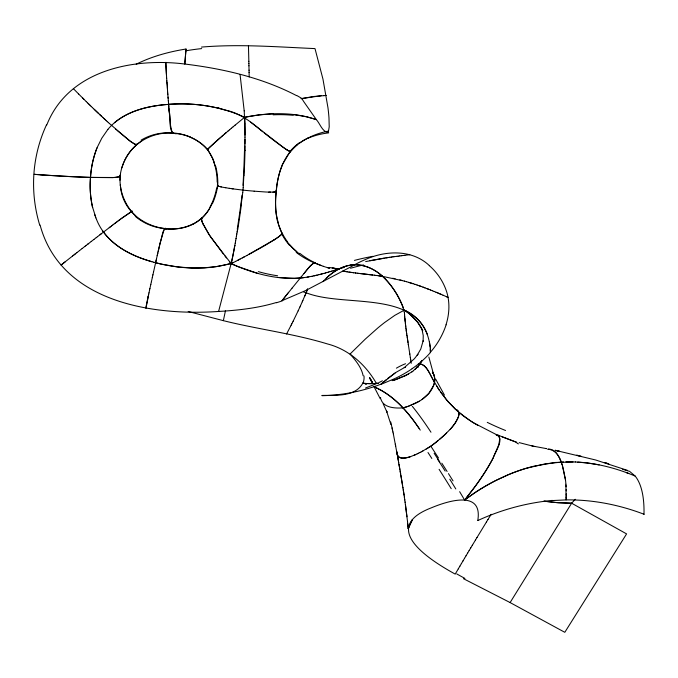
<?xml version="1.0" encoding="UTF-8"?>
<svg xmlns="http://www.w3.org/2000/svg" width="678" height="678" viewBox="0 0 678 678"><rect width="100%" height="100%" fill="white"/><g stroke="black" fill="none" stroke-linecap="round" stroke-linejoin="round"><path stroke-width="1.02" d="M244.987 137.185L244.995 134.829M552.375 500.559L566.054 499.898L565.935 484.228M244.987 137.049L244.919 143.956M477.804 520.34C482.897 489.516 447.327 501.135 431.242 507.864C378.773 528.086 430.199 560.308 455.209 574.105L458.328 568.808M119.981 180.272L120.514 173.365M244.978 139.27L244.783 150.753M566.223 495.262L566.249 493.787M244.885 145.965L244.792 150.457M566.13 498.322L566.181 496.779M243.843 175.839L243.19 187.696M243.19 187.662L242.741 192.552M397.198 452.243L398.249 460.286M120.345 174.492C118.472 189.662 124.727 205.392 135.659 215.901M242.741 192.518L241.215 204.29M237.131 231.944L237.546 229.376M236.766 234.207L237.181 231.664M236.393 236.469L236.808 233.944M217.646 185.136L216.985 188.272M236.012 238.724L236.427 236.232M235.622 240.987L236.046 238.529M120.506 173.399C122.752 160.347 130.608 148.329 141.583 140.939M235.224 243.241L235.647 240.817M234.817 245.504L235.249 243.105M234.419 247.69L234.834 245.402M148.372 295.803L148.067 297.269L148.685 294.311M148.677 294.345L148.991 292.854M225.427 310.88L223.359 320.652C257.877 329.271 293.421 333.568 327.491 343.949C348.534 349.356 365.476 364.459 376.171 383.002M148.982 292.904L149.601 289.981M231.69 261.394L232.647 256.826A85.699 10.348 -82.4 0 0 234.808 245.444M149.584 290.057L149.906 288.557M149.889 288.642L150.821 284.353M150.796 284.472L151.423 281.582M151.397 281.726L152.33 277.488M152.889 274.946L153.533 272.09M156.576 258.462L153.491 272.251M152.296 277.649L152.931 274.776M156.254 259.886L155.618 262.733L161.949 264.276L177.848 266.963L192.213 267.996L204.349 267.802L216.545 266.573L231.19 263.683L235.681 261.369M156.516 258.708L157.415 254.708M157.516 254.267L157.83 252.894M157.203 255.657L160.237 242.639M158.135 251.538L159.949 243.834M160.076 243.292L160.813 240.351M160.364 242.105C161.805 239.843 162.542 227.113 166.203 228.876M160.949 239.809L163.974 230.105A49.248 5.492 -84.3 0 1 164.712 228.74A35.129 3.924 -84.4 0 1 165.339 228.206L166.093 228.706M40.095 225.054C60.647 301.439 150.991 316.177 218.587 311.456L231.69 261.403A85.038 10.323 -82.4 0 0 234.427 247.758M446.005 324.804C449.582 313.643 450.099 301.286 446.107 290.159A59.486 58.723 -18.1 0 0 429.31 265.657M121.803 167.797L123.362 163.449M280.582 169.703L282.955 163.644A56.045 50.986 84.1 0 1 288.447 154.092L290.43 151.618A29.612 1.237 39.2 0 0 290.057 151.067M362.789 383.24A76.817 74.055 31.2 0 0 378.646 383.197L374.722 383.511A73.563 70.953 31.4 0 1 362.789 383.223C355.111 397.181 335.652 395.113 322.025 395.452M307.558 289.116L305.583 294.032M430.233 347.924C423.962 287.43 345.907 308.626 306.1 292.752L302.829 300.507M92.606 207.595A99.708 98.581 37.6 0 1 90.505 177.407A99.827 98.581 31.7 0 1 96.996 147.872L101.776 138.236L107.887 129.396M304.49 296.625L305.041 295.337M217.443 185.323L217.74 185.874M302.252 301.803L302.846 300.456M302.278 301.752L300.515 305.693M123.777 162.457C131.778 142.516 153.77 130.701 174.831 133.38M299.947 306.948L300.54 305.651M299.922 306.99L298.134 310.863M275.531 190.942L276.192 191.56A86.225 79.394 89.1 0 0 276.234 213.968L278.573 224.655L282.218 233.851L278.819 236.707A56.291 3.873 -27.4 0 1 274.497 239.639L246.648 255.614M283.014 163.601L290.26 151.321A29.883 1.254 39.2 0 0 289.972 150.957M298.125 310.888L293.108 321.262M212.061 203.561C193.976 246.241 124.888 231.529 120.574 187.136M46.79 124.938C68.029 71.232 130.718 57.944 182.348 63.74C221.638 68.342 261.301 77.25 296.583 95.64M292.464 322.55L293.125 321.219M291.811 323.838L292.481 322.499M291.167 325.118L291.837 323.787M290.515 326.398L291.193 325.067M290.54 326.347L286.565 333.991M422.004 360.484L418.911 365.332L413.402 370.747M421.987 360.577L418.868 365.366L414.877 369.518M458.294 568.859L459.879 566.172M459.845 566.232L461.43 563.537M461.387 563.613L462.989 560.918M462.938 561.003L464.54 558.299M464.489 558.384L466.1 555.68M466.04 555.774L467.65 553.079M467.6 553.163L469.21 550.468M469.151 550.561L470.761 547.875M470.71 547.96L472.32 545.282M472.269 545.358L475.439 540.103M475.405 540.154L476.998 537.518M476.965 537.561L486.423 522.026M486.406 522.052L487.999 519.45M487.982 519.484L491.177 514.288M463.472 578.69L510.11 602.564L571.63 503.22L575.291 499.279M207.714 149.44L212.629 158.508L215.358 166.271M292.015 288.201L284.565 297.447A164.101 24.128 -63.1 0 0 282.116 300.651L305.592 290.582L351.704 266.42A112.217 109.963 -17.5 0 1 365.315 259.564C385.706 250.343 412.139 249.309 429.369 265.59M459.65 491.694L464.6 500.017L474.668 487.075A92.259 23.925 -48.1 0 0 487.787 467.583L489.152 465.269A97.056 25.094 -48.2 0 0 492.898 458.506L498.839 444.624L499.754 438.819L498.906 435.912L473.329 422.716L464.015 416.453L456.54 410.326M466.735 497.381L468.812 494.754A93.556 24.239 -48.2 0 0 493.135 458.04C494.804 452.497 505.305 438.064 496.347 434.971M303.956 273.514L292.006 288.209M277.471 277.429L294.362 278.344L300.396 277.98L301.549 276.548M303.846 273.649L308.422 268.047M286.921 294.455L287.506 293.727M304.422 272.937L308.939 267.446M288.082 293.015L288.65 292.311M208.129 148.914L207.544 149.897A44.053 42.943 -78.8 0 1 213.646 160.779M107.887 129.413C122.176 112.184 145.338 106.336 166.729 104.48M308.812 267.598L309.448 266.869M120.387 176.543L112.76 177.653L90.42 177.424M131.108 212.57L132.134 211.155L122.701 217.536M309.321 267.005L310.414 265.793M131.363 212.299L132.134 211.155L120.625 219.079M450.167 429.437L455.599 422.538L458.447 416.673A39.46 12.45 -36.9 0 0 458.667 412.207L457.803 410.699A38.273 12.077 -36.9 0 0 455.65 409.444M309.829 266.446L313.27 263.174L314.956 263.081A27.764 4.17 -64.1 0 0 314.397 262.75L310.795 265.403M323.787 280.768L322.991 281.641C330.567 273.209 340.619 266.123 352.162 264.937A73.275 49.587 85.2 0 1 382.655 276.387L404.359 281.09M217.443 185.34L217.528 182.17M209.485 147.49L223.054 135.295M422.809 450.972L430.852 446.183A55.647 17.323 -37 0 0 435.352 442.785L443.963 435.556L451.251 428.216A32.391 10.246 -36.9 0 0 454.074 424.742L457.362 419.377A38.282 12.077 -36.9 0 0 458.913 414.165M209.748 147.228L216.146 141.295A39.909 1.398 -39.2 0 1 220.087 137.846M326.245 278.26C333.059 271.649 341.602 266.318 351.153 265.047M446.607 433.064L439.776 439.2M412.173 368.713A125.354 124.591 0.2 0 1 394.571 378.688L380.621 384.519L395.003 373.044M380.621 384.519L386.545 379.392M221.138 136.939L226.266 132.557M224.316 134.219L227.944 131.142M227.723 131.329L229.673 129.684M229.503 129.837L231.444 128.201M231.317 128.312L233.249 126.693M233.164 126.761L235.088 125.159M235.046 125.201L244.614 117.286C268.208 112.514 293.311 111.709 316.346 119.616C320.008 123.608 322.084 131.354 327.728 132.439A28.883 5.517 77.2 0 0 328.406 131.642L329.211 126.837L328.983 117.955A60.689 11.738 77 0 0 327.974 107.802L322.957 79.097L314.999 48.596C277.217 46.943 239.258 43.884 201.468 47.087M114.413 122.76C133.159 107.285 158.627 104.056 182.136 103.87C196.84 103.971 211.561 105.971 225.664 110.183C240.283 113.133 251.674 122.345 262.7 131.769M438.31 440.42L436.835 441.607A52.638 16.425 -37 0 1 430.852 446.183A55.757 17.382 -36.8 0 1 426.208 449.031M297.006 144.923L303.668 140.261L311.024 136.566A87.886 80.75 65.8 0 1 328.288 131.117M387.757 378.4L396.13 372.298L405.334 367.061M72.622 255.97L61.045 265.073A143.05 4.348 -38.9 0 1 65.444 261.615M72.588 256.004L75.368 253.826M74.029 254.877L76.809 252.699M76.75 252.75L79.555 250.555M79.47 250.623L82.258 248.453M82.148 248.538L84.919 246.385M84.801 246.487L86.233 245.368M86.106 245.47L88.691 243.461M87.538 244.36L91.377 241.385M91.242 241.487L93.895 239.444M93.759 239.546L96.361 237.546M96.251 237.631L97.581 236.614M97.479 236.69L111.548 225.927M99.98 234.758L101.175 233.851M109.243 227.681L110.353 226.833M111.446 225.994L112.65 225.088M112.531 225.172L113.734 224.257M113.599 224.367L116.904 221.867M114.65 223.562L115.692 222.782M116.709 222.011L117.93 221.096M411.868 371.9L413.521 370.654M117.718 221.257L119.904 219.613M118.701 220.511L120.862 218.901M121.548 218.384L122.455 217.714M405.334 366.696L414.36 358.772L417.936 354.255L417.182 355.264L420.775 349.026L423.157 340.797L423.097 341.22L423.25 335.652L422.14 330.008M421.894 399.588L428.886 393.342L433.632 385.358A35.824 20.993 -24.8 0 0 434.462 382.35A35.146 20.603 -24.7 0 0 434.742 378.561L428.852 357.026M299.761 142.795L308.049 137.914M411.987 371.807L405.291 375.781L396.045 379.477A92.937 89.369 29.8 0 1 392.223 380.612M273.92 240.004L266.268 244.69A44.307 3.085 -27.4 0 1 260.869 247.817L248.784 254.47M200.171 142.727L201.18 143.507A39.773 38.671 -80 0 1 207.502 149.931L208.332 149.524M419.453 401.147L408.665 406.122M408.639 374.002L396.045 379.468A94.784 91.115 29.6 0 1 392.24 380.604M421.292 451.802L423.114 450.802M246.911 255.47L235.656 261.377M193.145 224.045L194.264 223.443M419.809 452.59L421.58 451.641M242.3 257.911L244.487 256.759M237.885 260.225L240.097 259.072M233.427 262.53C207.866 270.853 179.611 269.098 153.83 262.25M379.087 382.494L382.434 380.799M418.351 453.328L420.063 452.446M417.08 453.929L418.555 453.209M404.181 367.629L405.427 367.018M136.21 64.198C151.847 56.427 168.856 51.774 186.043 49.019L184.78 64.063A101.717 11.509 -85.5 0 0 185.967 49.036M207.9 149.787C200.349 141.253 189.043 135.041 177.314 133.676C166.822 134.939 171.602 117.997 169.203 111.938M416.928 454.023L410.385 456.718A33.866 10.704 -37 0 1 405.876 457.896A35.315 11.153 -37 0 1 401.342 458.04M412.86 404.478C420.707 401.139 428.242 395.986 432.327 388.291A33.798 19.815 -24.7 0 0 434.462 382.35A33.68 19.747 -24.7 0 0 434.327 375.985M414.199 455.252L415.546 454.667M375.883 383.96L365.527 388.019M411.419 405.08L407.258 406.605A44.663 25.976 -24.6 0 1 403.046 407.868A44.85 26.162 -24.2 0 1 399.096 408.029C392.333 408.088 383.155 406.8 380.917 399.206M274.59 192.018L276.192 191.543A86.284 79.182 83.5 0 1 280.523 169.686M410.173 456.777L405.503 457.964L401.003 457.964A38.273 12.077 -36.9 0 1 397.808 456.023L397.189 454.336A38.544 12.17 -36.9 0 1 397.215 452.167M336.525 269.666L339.941 268.598M334.94 270.149L336.788 269.581M341.246 268.191L343.051 267.632M333.356 270.641L335.203 270.073M342.814 267.708L344.373 267.225M331.762 271.124L333.61 270.564M330.161 271.607L332 271.056M328.559 272.081L330.389 271.539M276.327 302.524C257.606 308.168 238.046 310.321 218.587 311.456M326.949 272.548L328.771 272.022M352.162 264.937L350.602 265.378L352.162 264.937A73.207 49.545 85.2 0 1 382.646 276.412C392.842 286.362 401.605 299.269 404.478 313.228M325.33 273.014L327.135 272.497M323.711 273.463L325.499 272.963M323.855 273.42L320.448 274.327M322.203 273.87L318.88 274.717M312.185 276.234L318.813 274.743M317.211 275.124L313.863 275.887M365.662 261.572L387.918 257.564M301.074 98.683L313.473 96.522L326.152 95.454L323.592 95.573M301.363 98.624L321.109 95.734M369.866 260.683L384.418 258.089M168.322 100.632L168.61 104.327C194.484 102.361 220.96 106.438 244.614 117.286L259.106 114.904L273.09 113.768M312.194 276.234L307.134 277.141M308.854 276.861C282.362 281.607 255.326 274.471 231.19 263.683L211.214 237.741A39.536 5.043 50.5 0 1 208.053 232.969L203.027 223.943M385.833 257.877L389.655 257.309M389.367 257.352L391.376 257.064M391.121 257.098L393.087 256.826M392.867 256.86L394.791 256.598M394.596 256.623L396.486 256.369M396.325 256.394L398.172 256.148M398.037 256.165L399.851 255.937M399.749 255.945L401.52 255.725M401.444 255.733L403.19 255.513M404.808 255.309L409.792 254.699M403.13 255.521L404.842 255.309M303.761 277.624L300.396 277.98M272.895 192.128L274.59 191.993M563.469 461.913L545.417 463.794L526.196 468.312A169.644 160.923 -17.3 0 0 507.195 475.193L497.991 479.414A196.298 185.628 -17.3 0 0 464.608 500.033L475.109 492.55A199.535 188.62 -17.3 0 1 495.779 480.541L508.364 474.702A164.551 156.186 -17.4 0 1 533.874 466.201L555.307 462.464L575.41 461.955M273.531 192.077L274.09 192.035M272.895 192.103L268.708 192.111A25.391 1.678 6 0 1 265.378 191.976L254.114 191.171M565.859 461.837L573.02 461.871M496.262 434.979L498.296 435.259L516.238 442.166M566.054 499.898C592.674 499.55 619.243 504.763 644.075 514.263M510.11 602.564L564.799 632.311L626.591 533.9L571.63 503.22L558.714 502.771L543.815 501.169M571.63 503.22L556.774 502.635L544.214 501.228M270.59 192.12L268.708 192.086M92.64 207.604A99.869 98.598 35.4 0 1 90.496 177.407L115.209 177.509L120.116 176.772L120.337 176.212L119.54 175.585M575.351 461.955L587.334 462.972L599.149 464.888M40.146 174.755L34.188 174.331A127.625 8.034 5.3 0 0 40.155 174.755L42.112 174.899M338.754 268.802L334.881 268.53L339.059 268.878M577.741 462.082C595.208 463.159 612.42 467.261 628.743 473.498A196.569 186.145 -15.5 0 1 635.201 476.109A178.153 59.105 -63.3 0 1 643.981 514.365M254.123 191.154L250.979 190.899A42.773 2.797 5.9 0 1 243.046 190.137L241.614 189.942A39.773 2.61 6 0 1 234.52 189.069L229.274 188.306M622.658 469.32L629.582 471.346L635.201 476.109M164.712 228.74L166.89 228.952A56.376 54.604 66.4 0 0 182.45 227.74A47.418 46.189 81.1 0 0 193.077 223.901M362.323 273.802L372.747 275.005M359.662 273.48L361.789 273.734M357.535 273.226L374.773 275.26M293.396 114.523L306.295 116.718L316.346 119.616L303.905 101.861A181.238 33.586 76 0 1 302.015 98.835M355.399 272.963L358.052 273.302M336.144 268.573L332.195 268.081L337.364 268.793L329.288 267.454M374.425 275.217L376.782 275.514M353.263 272.692L355.899 273.039M353.73 272.759L348.992 272.107M376.502 275.488L382.663 276.37C391.977 284.938 398.495 296.116 403.359 307.702M231.825 188.696L233.156 188.882M378.57 275.768L382.663 276.37M351.56 272.471L346.856 271.785M545.917 448.556L546.527 448.641L532.154 445.946L519.178 442.615M229.274 188.323L225.799 187.764M344.729 271.446L347.187 271.836M225.799 187.781L223.782 187.416A23.221 1.542 5.9 0 1 221.299 186.95L219.477 186.484M342.593 271.09L344.992 271.48M556.469 450.599L559.46 451.294L555.113 450.277L595.708 460.006L627.54 470.405M401.342 458.04L398.325 456.633L397.189 454.336M392.715 278.243L395.121 278.768M362.789 383.214L363.95 383.477M220.621 186.781L221.299 186.933M581.122 456.235L576.698 455.218L579.758 455.921M223.359 320.652L188.187 311.49M531.772 445.853L534.806 446.573M399.825 279.895L402.113 280.48M365.052 383.74L366.213 384.053M365.137 383.765L366.332 384.087M327.533 267.641L329.686 268.242M327.694 267.691L329.11 268.09M404.308 281.073L406.571 281.709M153.787 262.242C134.286 256.826 114.285 247.767 102.488 230.579M257.894 273.446L237.995 266.59L231.19 263.683L229.613 261.759M219.477 186.509L217.969 185.967M406.512 281.692L415.063 284.345M151.948 261.725C129.218 255.411 105.59 242.639 96.556 219.519M325.567 267.047L326.982 267.479M303.693 292.032L306.1 292.752M408.741 282.345L412.987 283.667M604.479 462.549L608.844 463.905L605.886 462.981M323.262 266.31L324.855 266.818M414.97 284.311L417.106 285.031M417.012 284.997L421.106 286.43M323.44 266.361L314.956 263.081A86.606 81.411 -48.5 0 1 296.218 252.369M419.021 285.684L424.987 287.853M516.967 442.429L502.093 436.827M422.962 287.099L430.623 290.031M321.321 265.623L314.956 263.081M626.548 472.676L628.743 473.498M426.793 288.54L428.674 289.269M430.538 289.998L432.445 290.76M432.369 290.735L434.259 291.498M434.191 291.472L436.047 292.235M435.979 292.21L442.997 295.176M498.296 435.259L499.567 435.793M437.759 292.947L441.285 294.447M442.98 295.167L448.048 297.362L446.37 296.633M373.781 386.723C393.893 395.172 408.453 412.368 420.258 430.115M374.748 387.138C393.689 395.435 407.698 411.512 419.029 428.327M172.619 133.21L173.67 132.71L173.212 133.185A36.332 4.043 -85.3 0 1 172.619 133.21A51.24 5.687 -85.4 0 1 172.059 132.422L170.559 125.599L169.11 110.692M217.969 185.992L217.409 185.518M119.54 175.636L120.421 176.466M477.931 425.411L470.837 421.157M287.252 150.075L290.252 151.719L287.777 150.406A57.435 2.381 39.1 0 1 282.98 147.16L276.107 142.117A45.663 1.89 39.1 0 1 271.285 138.456L264.217 132.964M469.735 420.445L457.591 411.266M283.396 147.448L250.648 122.167M299.269 253.86L292.921 248.385L287.421 242.156M296.676 251.784L289.659 244.928M117.633 130.871L131.498 142.168L135.566 144.473L137.295 144.312L137.473 143.448L136.685 144.677L134.702 144.117L129.481 140.702L109.378 123.481M115.675 129.142L116.692 130.04M108.294 122.498L109.421 123.523M107.209 121.498L108.353 122.549M456.574 410.351L448.133 401.74L440.717 392.257M106.115 120.498L107.285 121.574M106.2 120.582L103.903 118.455M105.107 119.574L102.785 117.421M102.895 117.523L99.386 114.243M101.776 116.48L94.742 109.836M455.557 409.419L446.573 399.91L438.827 389.486M98.361 113.277L93.564 108.7M92.369 107.556L93.666 108.802M91.166 106.395L92.462 107.649M89.962 105.226L91.259 106.48M88.742 104.031L90.038 105.302M87.513 102.836L88.81 104.098M86.275 101.615L87.572 102.895M86.326 101.666L78.656 94.022M82.53 97.912L83.809 99.174M78.656 94.022L73.385 88.657M224.926 255.97L226.486 257.911M223.376 254.013L209.731 235.546L202.832 223.503A60.325 7.483 50.8 0 1 201.866 220.909M372.595 382.519L369.518 377.621L371.866 382.011L369.756 377.943L370.705 379.756M439.471 390.435L433.013 379.714M444.471 395.164L435.7 379.214M430.852 446.183L438.522 458.048M437.649 387.655L438.234 388.57M441.827 463.184L447.099 471.464M448.463 473.617L453.04 480.914M436.53 385.858L437.081 386.757M434.462 382.35L433.479 380.578M380.248 398.732L374.544 387.68M430.03 374.053C427.606 369.417 424.318 363.688 418.368 363.611C425.742 363.9 428.716 371.824 431.742 377.307M432.556 378.858L433.047 379.782M432.115 378.019L432.606 378.943M430.844 375.587L431.259 376.375M431.683 377.188L432.166 378.121M383.155 403.732L386.994 412.165L386.494 410.843L390.918 424.53M370.934 380.214L372.112 382.595M422.657 330.474C418.784 322.033 411.995 315.228 404.342 310.117L394.825 315.338L384.68 322.465A39.951 6.136 -42.3 0 0 377.68 328.093L365.247 339.144L350.085 354.001C355.577 360.391 361.416 367.23 363.137 375.731M422.733 330.678L417.64 322.27L409.198 313.677A57.198 55.545 36.4 0 0 404.342 310.117C414.944 314.626 423.496 323.592 427.352 334.457M95.886 217.858L96.564 219.528M561.096 462.023C558.918 456.277 555.113 448.319 547.748 449.175C561.46 450.277 562.977 468.651 565.41 479.261M92.7 207.578L95.895 217.867M213.587 160.839L214.028 162.017M561.748 463.794L562.062 464.701M94.674 214.485L95.259 216.189M562.384 465.659L565.562 480.456M201.841 220.875L201.493 218.604L201.942 217.884A22.967 2.822 50.7 0 1 202.298 217.918L201.578 218.265L201.569 219.731M390.723 421.928L392.554 430.098M392.087 427.92L392.969 432.081M392.943 431.945L393.376 434.073M393.359 433.971L396.816 452.302M395.333 444.141L395.706 446.183M396.816 452.277L398.715 462.871M429.437 341.915L430.106 346.466M398.622 462.354L400.673 474.049M398.995 464.455L399.376 466.6M399.495 467.286L399.884 469.523M380.553 397.494L380.705 398.359M400.139 470.99L402.605 485.66M400.918 475.507L402.978 488.016M402.868 487.27L404.08 495.143M408.283 344.246L409.826 354.17M403.249 489.685L404.435 497.533M407.792 341.051L408.368 344.78M409.749 353.679L410.402 357.933M410.343 357.518L410.69 359.806M407.995 342.39L407.173 336.907M407.436 338.72L407.715 340.551M410.631 359.45L410.97 361.671M410.927 361.382L411.207 363.332M406.902 335.101L407.232 337.356M404.359 497.042L404.783 499.932M406.647 333.313L406.969 335.534M240.063 74.478L244.199 110.861M404.724 499.517L405.122 502.33M406.707 333.712L406.164 329.788M405.071 502L407.529 521.619M406.453 331.915L405.936 328.042M405.419 504.474L406.986 516.755M405.978 328.347L405.512 324.609M120.26 184.857L120.404 186.009M405.749 326.593L405.317 322.923M565.571 480.516L565.927 484.185M405.342 323.126L404.825 317.965M407.52 521.543L408.232 528.67L407.766 523.925M405.156 321.423L404.69 316.355M169.008 109.438L169.178 111.539M168.33 100.725L167.839 94.53M169.076 110.353L168.517 103.124M168.042 97.107L168.136 98.31M168.89 107.955L168.983 109.158M167.746 93.31L167.856 94.683M167.652 92.089L167.754 93.462M168.61 104.327L168.805 106.895M167.559 90.86L167.661 92.242M167.466 89.632L167.568 91.013M244.199 110.861L244.851 123.828M167.373 88.394L167.474 89.776M167.28 87.157L167.381 88.53M404.571 314.762L404.698 316.44M167.186 85.903L167.288 87.284M167.102 84.648L167.195 86.021M167.11 84.758L166.924 82.106M167.017 83.479L166.83 80.826M166.839 80.902L166.661 78.216M404.478 313.194L404.58 314.821M166.669 78.275L166.415 74.207M566.02 485.473L566.096 486.796M430.233 347.975L430.377 352.475M166.5 75.597L166.339 72.843M244.614 117.286L244.707 119.464M430.327 349.441L430.369 350.958M248.453 45.833L248.851 61.367M248.851 61.283L248.902 63.596M248.902 63.486L248.953 65.825M566.206 489.508L566.24 490.906M248.945 65.69L249.046 70.283M249.046 70.105L249.097 72.512M249.089 72.309L249.182 76.97M458.913 414.165L458.675 412.207A38.638 12.196 -36.9 0 0 456.226 409.639M244.987 132.693L244.987 134.93M364.001 375.968A54.02 26.611 23.2 0 1 362.908 383.273M407.258 406.605A44.197 25.713 -24.6 0 1 403.046 407.868M307.609 288.989A66.469 10.17 -63.9 0 1 306.083 292.769M439.098 469.329A132.439 10.865 57.1 0 1 451.226 488.677M518.5 443.878A241.902 96.53 14.5 0 1 517.043 443.361M505.559 430.496A112.531 40.426 15.3 0 1 487.262 422.352M434.149 453.285A95.259 1.178 57.2 0 1 439.861 462.125M427.996 452.523A92.233 3.153 57.4 0 1 431.818 458.455M412.326 406.334A93.2 18.035 60.6 0 1 430.979 432.233M380.553 384.341A174.661 173.865 37.4 0 1 322.025 395.689M396.401 368.162A133.88 48.74 -62 0 1 405.546 363.747M430.437 352.518A94.445 93.564 -9.4 0 1 412.122 368.637M446.116 324.838A80.648 79.784 -12.8 0 1 430.284 352.399M437.564 459.175A107.421 4.492 57.2 0 1 445.158 471.04M449.802 479.227A139.304 15.679 56.7 0 1 455.802 488.948M350.551 268.259A135.066 49.579 -25.4 0 1 363.501 264.912M354.416 260.403A139.854 56.02 -26.8 0 1 372.959 256.335M282.116 300.642A178.619 26.069 -63.1 0 1 286.345 295.193M282.209 300.879A128.159 106.836 -11.3 0 1 276.412 302.761M282.802 163.491A82.513 75.631 83.6 0 0 276.319 191.577A82.419 75.817 89 0 0 277.268 220.553M289.989 151.457A55.045 49.858 82.3 0 1 299.625 142.558M290.43 151.897A52.715 47.189 87 0 1 297.125 145.1M273.132 114.819A141.897 138.854 -74.6 0 1 293.311 115.328M308.168 138.151A86.36 77.639 46 0 1 328.677 132.88M287.625 241.97A52.486 47.062 86.9 0 1 282.472 233.69M289.404 245.199A54.816 49.994 -89.8 0 1 281.845 234.079M277.446 220.452A55.825 50.994 88.1 0 0 280.938 231.096L282.218 233.851L279.412 236.275A55.613 3.822 -27.4 0 1 273.87 240.029M242.097 195.078A137.354 16.009 -82.4 0 1 237.266 229.156M145.906 307.49A229.969 24.298 -83.6 0 1 148.067 296.803M145.931 308.422A228.63 24.027 -83.6 0 1 148.075 297.727M39.731 225.155A144.456 141.21 40.3 0 1 33.875 174.305A144.448 141.194 40.2 0 1 46.519 124.803M90.547 177.416A141.77 8.89 5.3 0 1 40.333 174.805M244.724 119.353A85.784 10.78 -86.2 0 1 245.004 132.617M245.021 150.236A133.193 16.797 -86.2 0 1 244.072 175.644M215.689 166.186A69.571 69.207 -65.5 0 1 217.791 185.255A70.241 69.097 68 0 1 212.409 203.722M208.231 148.838A61.181 2 -39.5 0 1 209.638 147.363M207.578 149.55A60.011 1.975 -39.5 0 1 209.349 147.541M190.187 137.134A47.138 46.172 -67.3 0 1 200.146 142.753M174.865 133.108A55.596 54.333 -43.1 0 1 190.247 136.998M141.1 140.134A51.494 50.943 -31.4 0 1 172.636 133.083M90.496 177.433A99.615 98.564 31.5 0 1 97.022 147.897M90.106 177.373A142.168 8.797 5.3 0 1 42.002 174.865M213.892 162.059A64.13 63.037 -75.8 0 1 217.172 182.179M208.299 149.541A23.044 0.729 -39.5 0 1 207.917 149.77M201.51 218.197A39.731 38.612 -86.2 0 1 194.222 223.359M209.426 208.654A44.078 42.909 -88.4 0 1 201.612 218.308M216.621 188.196A64.478 63.071 83.5 0 1 209.833 207.409M164.729 228.52A52.121 50.994 60.8 0 1 135.278 216.367M315.084 262.793A88.377 82.809 -74 0 1 299.718 253.25M281.912 233.249A29.112 2 -27.4 0 1 282.243 233.266L282.218 233.851L282.404 233.368A28.849 1.983 -27.4 0 0 281.607 233.291M186.348 50.714A264.657 253.623 73.9 0 1 201.654 48.596M296.684 95.454A129.125 115.158 30.9 0 1 302.134 98.649M166.263 73.317A259.182 26.781 -86.1 0 1 165.746 63.308M166.407 72.377A257.572 26.493 -86.1 0 1 165.907 62.317M244.461 151.16A137.719 16.721 -86.3 0 1 243.004 185.357M244.826 123.913A86.428 10.806 -86.2 0 1 244.97 134.905M287.218 150.041A58.139 2.407 39.1 0 1 283.345 147.406M202.917 223.825A59.189 7.365 50.8 0 1 201.51 219.672M277.616 275.768A145.982 138.117 57.7 0 1 258.31 271.624M241.427 204.332A132.812 16.128 -82.4 0 1 237.707 229.766M464.922 578.419A183.052 52.503 20.6 0 1 456.743 573.91M477.88 520.509A213.951 198.925 -18.3 0 1 552.358 500.398M418.097 367.027L416.851 367.001L418.114 367.027M218.935 108.082L217.452 107.844L218.943 108.09M432.895 372.841L432.386 372.154L434.064 375.154L432.895 372.841M412.377 519.763A137.236 87.055 -39.3 0 0 408.241 528.67A137.1 86.962 -39.3 0 1 412.394 519.738"/></g></svg>
